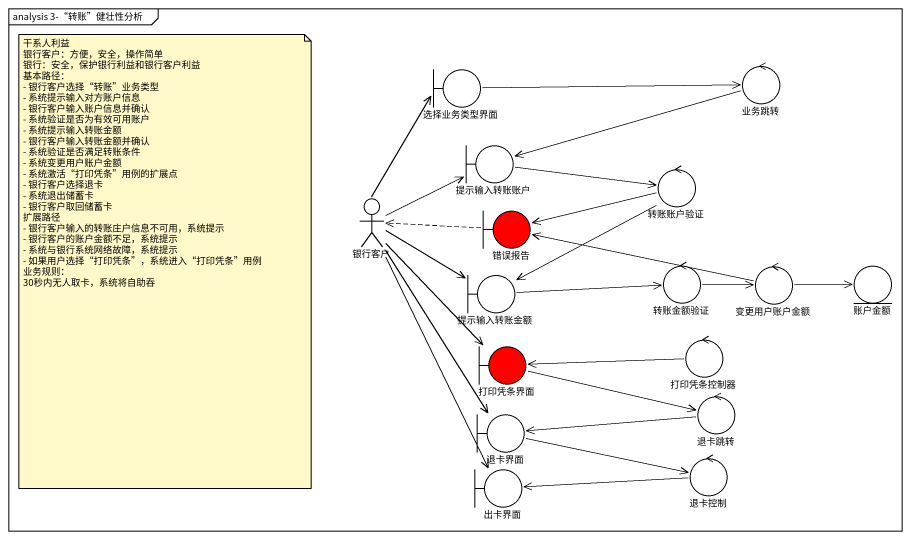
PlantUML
@startuml
mainframe analysis 3-“转账”健壮性分析
boundary 选择业务类型界面
control 业务跳转
boundary 提示输入转账账户
actor 银行客户
control 转账账户验证
boundary 错误报告 #FF0000
boundary 提示输入转账金额
control 转账金额验证
control 变更用户账户金额
entity 账户金额
boundary 打印凭条界面 #FF0000
control 打印凭条控制器
control 退卡跳转
boundary 退卡界面
boundary 出卡界面
control 退卡控制
选择业务类型界面 -right-> 业务跳转
业务跳转 -left-> 提示输入转账账户
提示输入转账账户 -right-> 转账账户验证
银行客户 -up-> 选择业务类型界面
银行客户 -right-> 提示输入转账账户
银行客户 -right-> 提示输入转账金额
银行客户 --> 打印凭条界面
银行客户 --> 退卡界面
银行客户 --> 出卡界面
转账账户验证 -left-> 错误报告
转账账户验证 -left-> 提示输入转账金额
错误报告 .left.> 银行客户
提示输入转账金额 -right-> 转账金额验证
转账金额验证 -right-> 变更用户账户金额
变更用户账户金额 -left-> 错误报告
变更用户账户金额 -right-> 账户金额
打印凭条界面 -right-> 退卡跳转
打印凭条控制器 -left-> 打印凭条界面
退卡跳转 -left-> 退卡界面
退卡界面 -right-> 退卡控制
退卡控制 -left-> 出卡界面
note as N1
  干系人利益
  银行客户：方便，安全，操作简单
  银行：安全，保护银行利益和银行客户利益
  基本路径：
  - 银行客户选择“转账”业务类型
  - 系统提示输入对方账户信息
  - 银行客户输入账户信息并确认
  - 系统验证是否为有效可用账户
  - 系统提示输入转账金额
  - 银行客户输入转账金额并确认
  - 系统验证是否满足转账条件
  - 系统变更用户账户金额
  - 系统激活“打印凭条”用例的扩展点
  - 银行客户选择退卡
  - 系统退出储蓄卡
  - 银行客户取回储蓄卡
  扩展路径
  - 银行客户输入的转账庄户信息不可用，系统提示
  - 银行客户的账户金额不足，系统提示
  - 系统与银行系统网络故障，系统提示
  - 如果用户选择“打印凭条”，系统进入“打印凭条”用例
  业务规则：
  30秒内无人取卡，系统将自助吞
end note
@enduml
